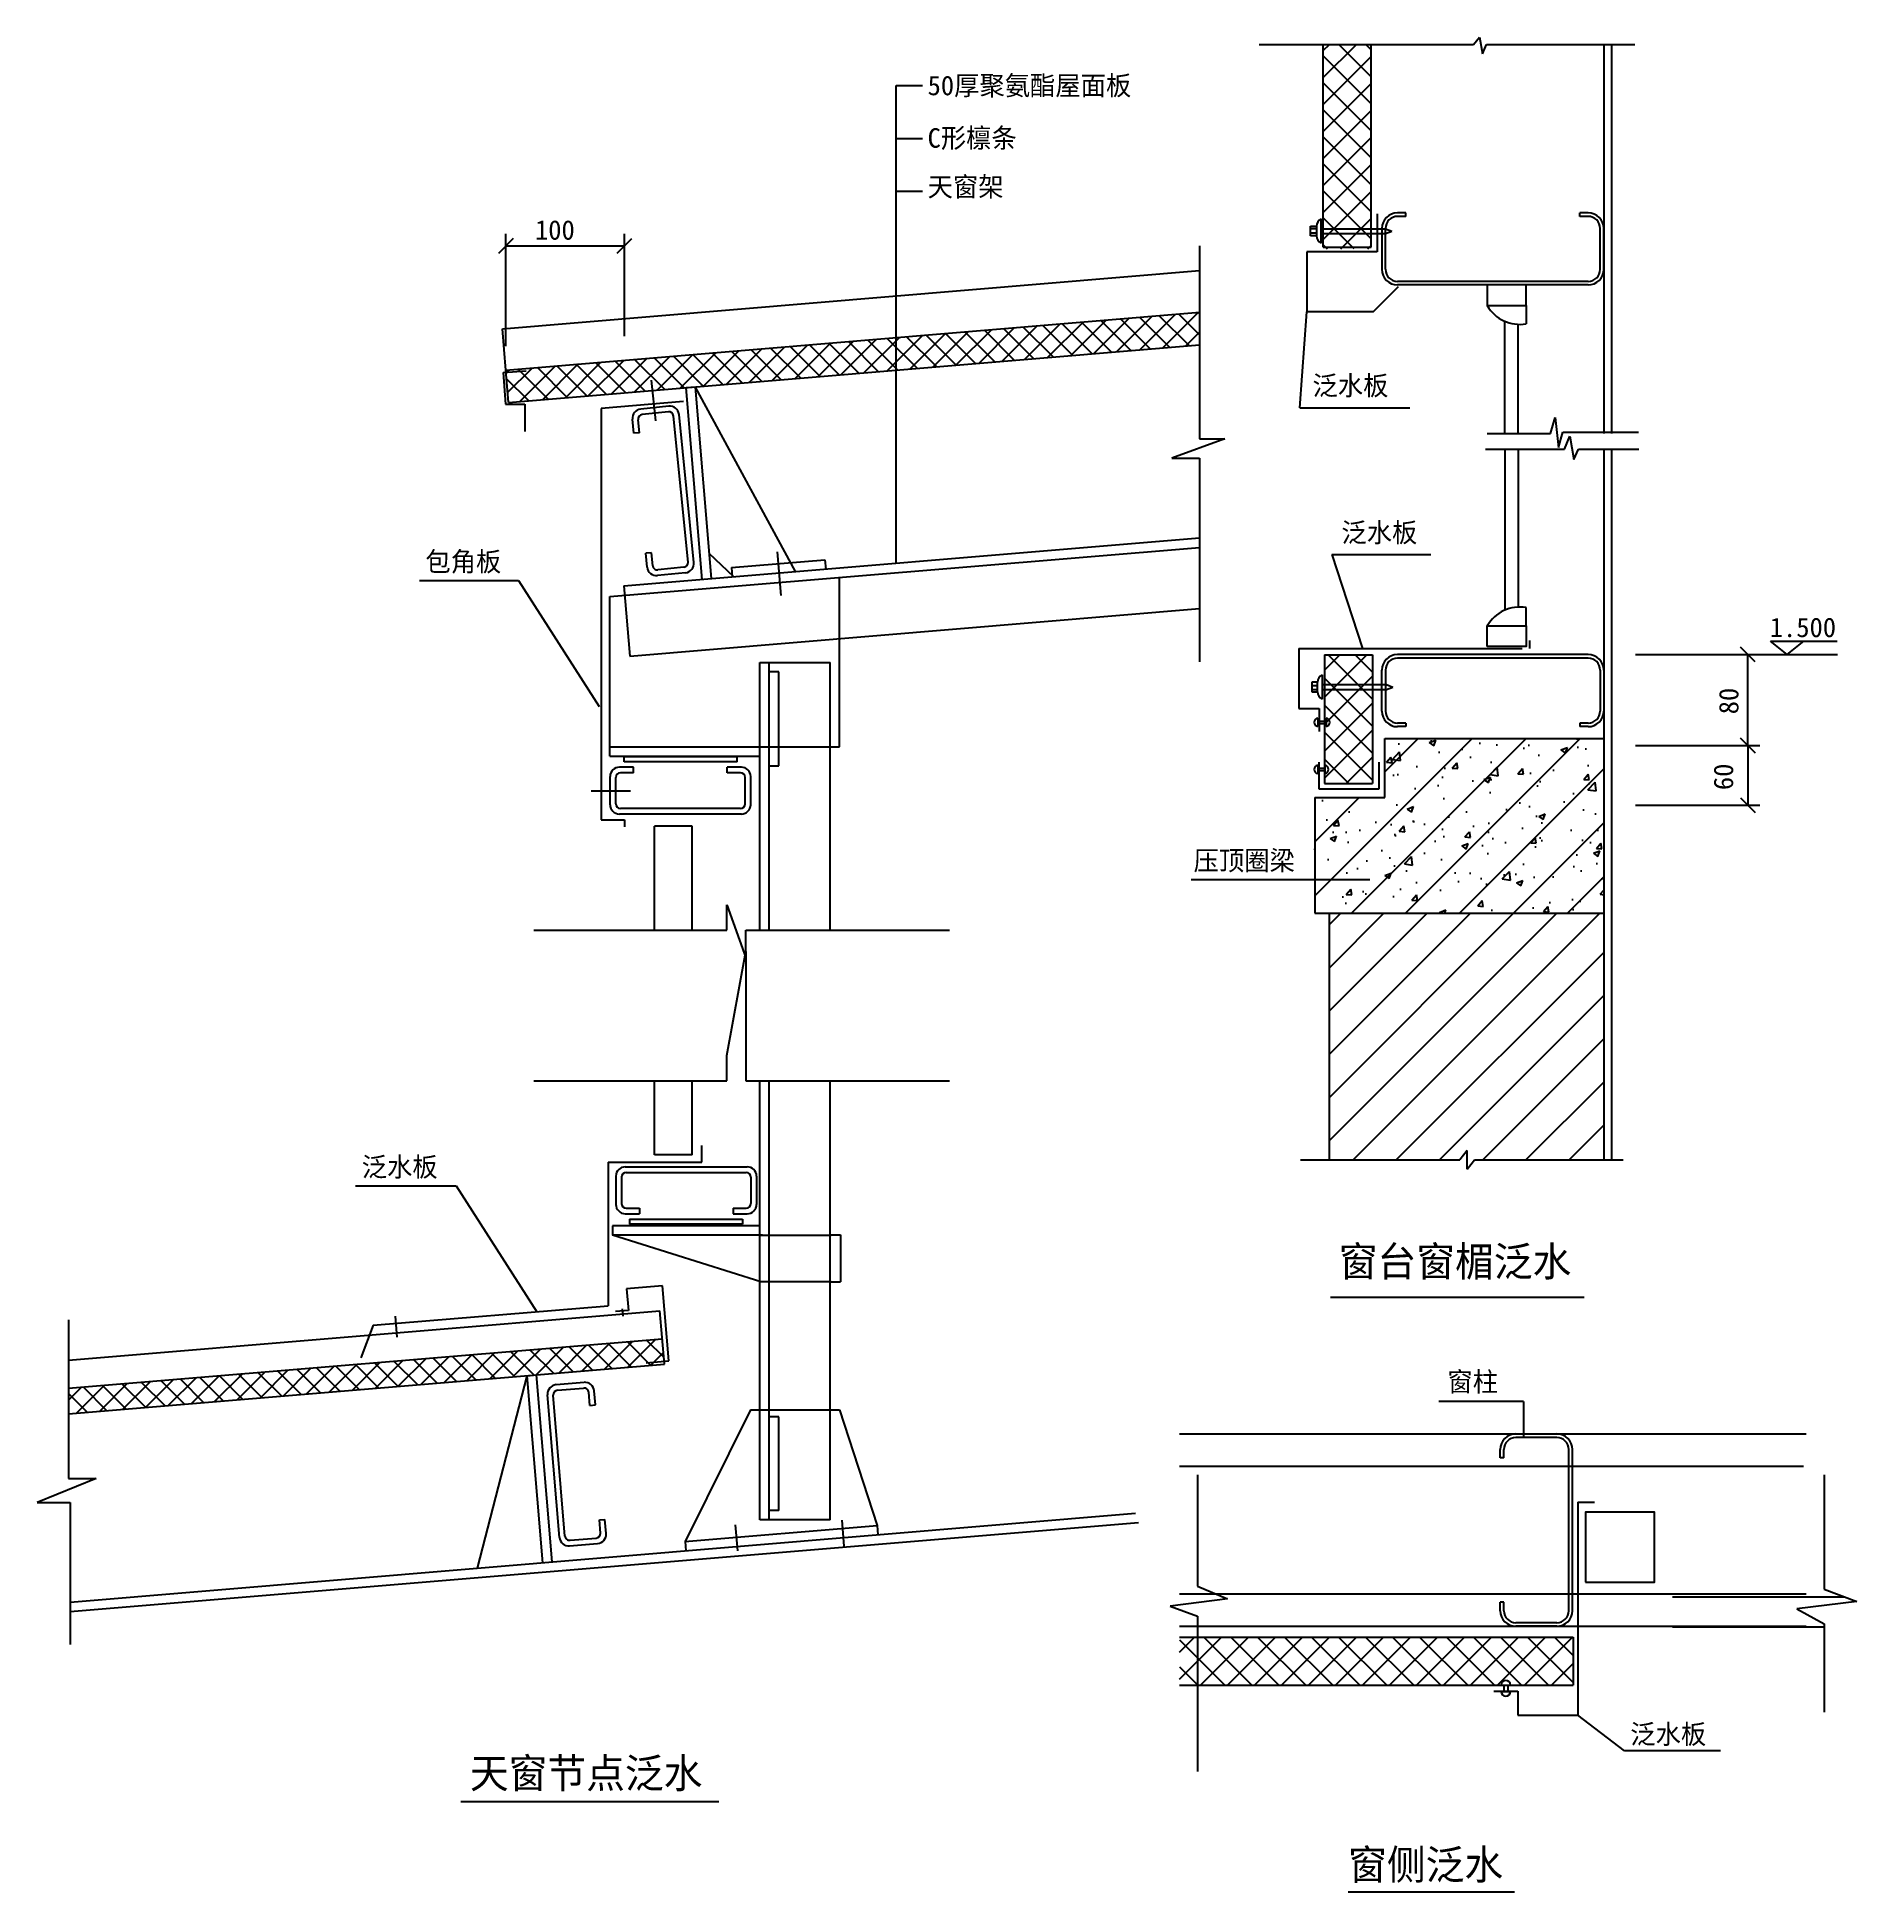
# Model space of a CAD drawing. Header units: metres. Extents: x 32 to 1546, y 87 to 1630.
import ezdxf

# ---------------------------------------------------------------- set-up
doc = ezdxf.new("R2010")
doc.units = ezdxf.units.M
for name, color, linetype in [('D', 4, 'Continuous'), ('G', 1, 'Continuous'), ('J', 4, 'Continuous')]:
    doc.layers.add(name, color=color, linetype=linetype)

# ---------------------------------------------------------------- blocks, each defined once
blk = doc.blocks.new('_ARCHTICK')
at = {"color": 6, "linetype": 'ByBlock'}
blk.add_lwpolyline([(-0.61, -0.61), (0.62, 0.62)], dxfattribs=at)

msp = doc.modelspace()

# ---------------------------------------------------------------- hatches: boundary and pattern name
h = msp.add_hatch()
h.set_pattern_fill('ANSI37', scale=5)
h.paths.add_polyline_path([(1102.27, 1466.9), (1142.27, 1466.9), (1142.27, 1623.74), (1102.27, 1623.74)])
h.paths.add_polyline_path([(1102.27, 1462.9), (1102.27, 1453.78), (1142.27, 1453.78), (1142.27, 1462.9)])
h.paths.add_polyline_path([(1142.27, 1462.9), (1142.27, 1466.9), (1102.27, 1466.9), (1102.27, 1462.9)])
h = msp.add_hatch()
h.set_pattern_fill('ANSI37', scale=3.9)
h.paths.add_polyline_path([(422.27, 1352.9), (424.52, 1325.94), (999.38, 1373.85), (999.38, 1400.99)])
h = msp.add_hatch()
h.set_pattern_fill('ANSI37', scale=5)
h.paths.add_polyline_path([(1143.3, 1087.38), (1103.3, 1087.38), (1103.3, 1021.89), (1104.68, 1021.89), (1104.68, 1024.38, -0.85), (1104.68, 1017.4), (1104.68, 1019.89), (1103.3, 1019.89), (1103.3, 1009.14), (1143.3, 1009.14)])
h.paths.add_polyline_path([(1143.3, 1091.38), (1143.3, 1116.17), (1103.3, 1116.17), (1103.3, 1091.38)])
h.paths.add_polyline_path([(1143.3, 1087.38), (1143.3, 1091.38), (1103.3, 1091.38), (1103.3, 1087.38)])
h = msp.add_hatch()
h.set_pattern_fill('ANSI31', scale=10)
h.paths.add_polyline_path([(1335.67, 901.37), (1335.67, 1046.62), (1153.63, 1046.62), (1153.63, 997.56), (1095.24, 997.56), (1095.24, 901.37)])
h = msp.add_hatch()
h.set_pattern_fill('AR-CONC', scale=0.3)
h.paths.add_polyline_path([(1153.63, 1046.62), (1153.63, 997.56), (1095.24, 997.56), (1095.24, 901.37), (1335.67, 901.37), (1335.67, 1046.62)])
h = msp.add_hatch()
h.set_pattern_fill('ANSI31', scale=8)
h.paths.add_polyline_path([(1107.11, 901.37), (1107.11, 696.09), (1215.79, 696.09), (1221.97, 704.02), (1221.97, 688.36), (1228.16, 696.09), (1328.57, 696.09), (1335.67, 703.2), (1335.67, 901.37)])
h = msp.add_hatch()
h.set_pattern_fill('ANSI37', scale=3.9)
h.paths.add_polyline_path([(58.47, 506.29), (58.47, 484.85), (554.18, 526.16), (552.41, 547.45)])
h = msp.add_hatch()
h.set_pattern_fill('ANSI37', scale=5)
h.paths.add_polyline_path([(1252.81, 259.33), (1252.81, 259.35), (1255.73, 259.35), (1255.73, 259.33), (1310.1, 259.33), (1310.1, 299.33), (982.65, 299.33), (982.65, 259.33)])

# ---------------------------------------------------------------- linework, layer by layer
for p, q in [((1049.07, 1623.74), (1227.33, 1623.74)), ((1102.27, 1455.24), (1102.27, 1623.74)), ((1142.27, 1455.24), (1142.27, 1623.74)), ((1227.33, 1623.74), (1232.27, 1629.91)), ((1232.27, 1629.91), (1234.8, 1616.02)), ((1234.8, 1616.02), (1238.11, 1623.74)), ((1238.11, 1623.74), (1361.44, 1623.74)), ((1335.67, 1623.74), (1335.67, 1300.31)), ((1341.96, 1623.74), (1341.96, 1300.31)), ((746.93, 1192.36), (746.93, 1589.77)), ((746.93, 1589.77), (768.82, 1589.77)), ((746.93, 1545.56), (768.82, 1545.56)), ((746.93, 1501.83), (768.82, 1501.83)), ((1147.07, 1483), (1147.07, 1451.31)), ((1171.03, 1483.78), (1164.03, 1483.78)), ((1171.03, 1480.78), (1171.03, 1483.78)), ((1322.67, 1483.78), (1315.67, 1483.78)), ((1315.67, 1480.78), (1315.67, 1483.78)), ((422.27, 1372.9), (422.27, 1466.24)), ((521, 1381.13), (521, 1466.24)), ((1091.79, 1464.56), (1091.79, 1472.57)), ((1091.79, 1472.57), (1096.64, 1472.57)), ((1091.79, 1470.62), (1096.64, 1470.62)), ((1091.79, 1467.2), (1096.64, 1467.2)), ((1096.64, 1472.57), (1096.64, 1464.56)), ((1100.46, 1458.49), (1100.46, 1478.64)), ((1100.46, 1470.57), (1154, 1470.57)), ((1100.46, 1466.57), (1154, 1466.57)), ((1151.03, 1470.78), (1151.03, 1436.78)), ((1154, 1470.57), (1159.28, 1468.57)), ((1154, 1466.57), (1159.28, 1468.57)), ((1154.03, 1436.78), (1154.03, 1470.78)), ((1171.03, 1480.78), (1164.03, 1480.78)), ((1322.67, 1480.78), (1315.67, 1480.78)), ((1332.67, 1436.78), (1332.67, 1470.78)), ((1335.67, 1436.78), (1335.67, 1470.78)), ((422.27, 1456.24), (521, 1456.24)), ((999.38, 1456.33), (999.38, 1295.75)), ((1147.07, 1451.31), (1088.68, 1451.31)), ((1088.68, 1451.31), (1088.68, 1401.31)), ((1096.64, 1464.56), (1091.79, 1464.56)), ((1102.27, 1455.24), (1142.27, 1455.24)), ((1143.68, 1401.31), (1164.89, 1422.52)), ((1322.67, 1426.78), (1164.03, 1426.78)), ((1322.67, 1423.78), (1164.03, 1423.78)), ((1270.99, 1406.65), (1270.99, 1391.47)), ((1082.76, 1321.68), (1088.68, 1401.31)), ((1143.68, 1401.31), (1088.68, 1401.31)), ((1253.23, 1300.12), (1253.23, 1393.65)), ((1264.4, 1300.12), (1264.4, 1391.06)), ((580.01, 1338.9), (572.23, 1338.25)), ((585.51, 1178.9), (572.23, 1338.25)), ((585.51, 1178.9), (572.23, 1338.25)), ((593.29, 1179.55), (580.01, 1338.9)), ((663.24, 1185.38), (580.01, 1338.9)), ((528.81, 1300.4), (527.61, 1312.04)), ((533.47, 1300.88), (532.34, 1311.74)), ((557.83, 1323.01), (534.56, 1320.6)), ((557.54, 1318.28), (535.82, 1316.03)), ((573.97, 1193.33), (561.82, 1314.8)), ((578.71, 1193.04), (566.4, 1316.06)), ((1082.76, 1321.68), (1174.32, 1321.68)), ((1291.34, 1300.12), (1295.35, 1313.53)), ((1295.35, 1313.53), (1297.88, 1288.58)), ((533.47, 1300.88), (528.81, 1300.4)), ((1020.53, 1295.75), (976.46, 1279.86)), ((999.38, 1295.75), (1020.53, 1295.75)), ((1238.71, 1300.12), (1291.34, 1300.12)), ((1297.88, 1288.58), (1301.67, 1301.38)), ((1301.67, 1301.38), (1364.58, 1301.38)), ((1302.85, 1287.1), (1307.35, 1298.15)), ((1307.35, 1298.15), (1310.62, 1278.56)), ((1237.34, 1287.1), (1302.85, 1287.1)), ((1253.23, 1287.1), (1253.23, 1153.28)), ((1264.4, 1287.1), (1264.4, 1155.87)), ((1310.62, 1278.56), (1314.7, 1287.1)), ((1314.7, 1287.1), (1364.93, 1287.1)), ((1335.67, 1287.1), (1335.67, 696.09)), ((1341.96, 1287.1), (1341.96, 696.09)), ((976.46, 1279.86), (999.38, 1279.86)), ((999.38, 1279.86), (999.38, 1110.46)), ((508.89, 1164.69), (999.38, 1205.57)), ((520.47, 1173.48), (999.38, 1213.39)), ((543.36, 1201.13), (538.71, 1200.65)), ((539.92, 1189.01), (538.71, 1200.65)), ((544.49, 1190.27), (543.36, 1201.13)), ((570.49, 1189.05), (548.77, 1186.79)), ((611.88, 1181.1), (591.54, 1200.54)), ((609.99, 1188.77), (687.72, 1195.25)), ((609.99, 1188.77), (610.64, 1181)), ((687.72, 1195.25), (688.37, 1187.48)), ((1109.32, 1199.49), (1191.72, 1199.49)), ((1109.32, 1199.49), (1135.05, 1121.56)), ((350.38, 1177.95), (432.96, 1177.95)), ((432.96, 1177.95), (500.06, 1073.28)), ((520.47, 1173.48), (525.33, 1115.19)), ((571.75, 1184.47), (548.48, 1182.06)), ((508.89, 1031.79), (508.89, 1164.69)), ((525.33, 1115.19), (999.38, 1154.69)), ((1270.99, 1140.28), (1270.99, 1155.46)), ((699.99, 1039.59), (699.99, 1129.74)), ((1274.03, 1121.56), (1274.03, 1127.97)), ((1474.44, 1127.67), (1529.71, 1127.67)), ((1488.2, 1116.52), (1474.44, 1127.67)), ((1488.2, 1116.52), (1501.97, 1127.67)), ((1081.97, 1121.56), (1267.85, 1121.56)), ((1081.97, 1121.56), (1081.97, 1071.56)), ((1103.3, 1116.17), (1143.3, 1116.17)), ((1103.3, 1116.17), (1103.3, 1009.14)), ((1143.3, 1116.17), (1143.3, 1009.14)), ((1322.67, 1116.45), (1164.03, 1116.45)), ((1322.67, 1113.45), (1164.03, 1113.45)), ((1361.96, 1116.45), (1465.49, 1116.45)), ((1455.49, 1040.8), (1455.49, 1116.45)), ((1465.49, 1116.45), (1530.16, 1116.45)), ((1488.2, 1116.52), (1488.2, 1116.52)), ((633.69, 887.11), (633.69, 1109.79)), ((633.69, 1109.79), (692.19, 1109.79)), ((641.49, 887.11), (641.49, 1109.79)), ((649.29, 1101.99), (641.49, 1101.99)), ((649.29, 1023.99), (649.29, 1101.99)), ((692.19, 887.11), (692.19, 1109.79)), ((1101.43, 1099.45), (1101.43, 1079.3)), ((1151.03, 1069.45), (1151.03, 1103.45)), ((1154.03, 1103.45), (1154.03, 1069.45)), ((1332.67, 1103.45), (1332.67, 1069.45)), ((1335.67, 1103.45), (1335.67, 1069.45)), ((1092.76, 1093.38), (1092.76, 1085.37)), ((1097.61, 1093.38), (1092.76, 1093.38)), ((1092.76, 1090.75), (1097.61, 1090.75)), ((1092.76, 1087.33), (1097.61, 1087.33)), ((1092.76, 1085.37), (1097.61, 1085.37)), ((1097.61, 1085.37), (1097.61, 1093.38)), ((1101.43, 1091.38), (1155.04, 1091.38)), ((1101.43, 1087.38), (1155.04, 1087.38)), ((1155.04, 1091.38), (1160.31, 1089.38)), ((1155.04, 1087.38), (1160.31, 1089.38)), ((1081.97, 1071.56), (1098.81, 1071.56)), ((1098.81, 1071.56), (1098.81, 1052.36)), ((1097.77, 1063.6), (1097.77, 1056.62)), ((1097.77, 1061.11), (1104.68, 1061.11)), ((1097.77, 1059.11), (1104.68, 1059.11)), ((1104.68, 1063.6), (1104.68, 1056.62)), ((1171.03, 1059.45), (1164.03, 1059.45)), ((1171.03, 1056.45), (1164.03, 1056.45)), ((1171.03, 1059.45), (1171.03, 1056.45)), ((1315.67, 1059.45), (1315.67, 1056.45)), ((1322.67, 1059.45), (1315.67, 1059.45)), ((1322.67, 1056.45), (1315.67, 1056.45)), ((508.89, 1039.59), (633.69, 1039.59)), ((1153.63, 1046.62), (1335.67, 1046.62)), ((1153.63, 997.56), (1153.63, 1046.62)), ((1361.96, 1040.8), (1465.49, 1040.8)), ((1406.27, 1040.8), (1465.49, 1040.8)), ((1455.49, 1040.8), (1455.49, 991.25)), ((508.89, 1031.79), (633.69, 1031.79)), ((641.49, 1023.99), (649.29, 1023.99)), ((1097.68, 1024.38), (1097.68, 1017.4)), ((1097.68, 1021.89), (1103.69, 1021.89)), ((1097.68, 1019.89), (1103.69, 1019.89)), ((1098.89, 1004.41), (1098.89, 1027.03)), ((1103.69, 1024.38), (1103.69, 1017.4)), ((1148.55, 1027.03), (1148.55, 1004.41)), ((1148.55, 1004.41), (1098.89, 1004.41)), ((1103.3, 1009.14), (1143.3, 1009.14)), ((1095.24, 997.56), (1095.24, 901.37)), ((1095.24, 997.56), (1153.63, 997.56)), ((1361.96, 991.25), (1465.49, 991.25)), ((992.51, 929.47), (1141.02, 929.47)), ((606.2, 908.26), (622.09, 864.19)), ((606.2, 887.11), (606.2, 908.26)), ((1095.24, 901.37), (1335.67, 901.37)), ((1107.11, 901.37), (1107.11, 696.09)), ((445.62, 887.11), (606.2, 887.11)), ((622.09, 887.11), (791.49, 887.11)), ((622.09, 864.19), (622.09, 887.11)), ((606.2, 783.11), (622.09, 869.34)), ((622.09, 869.34), (622.09, 761.96)), ((606.2, 761.96), (606.2, 783.11)), ((445.62, 761.96), (606.2, 761.96)), ((622.09, 761.96), (791.49, 761.96)), ((633.69, 396.75), (633.69, 761.96)), ((641.49, 396.75), (641.49, 761.96)), ((692.19, 396.75), (692.19, 761.96)), ((1083.29, 696.09), (1215.79, 696.09)), ((1221.97, 704.02), (1215.79, 696.09)), ((1221.97, 688.36), (1221.97, 704.02)), ((1221.97, 688.36), (1228.16, 696.09)), ((1228.16, 696.09), (1351.91, 696.09)), ((297.37, 674.6), (380.91, 674.6)), ((380.91, 674.6), (448.01, 569.93)), ((511.06, 641.32), (511.06, 633.52)), ((633.69, 641.32), (511.06, 641.32)), ((635.86, 633.52), (511.06, 633.52)), ((634.46, 594.74), (511.06, 633.52)), ((692.96, 633.74), (700.76, 633.74)), ((700.76, 633.74), (700.76, 594.74)), ((552.59, 591.52), (522.76, 589.03)), ((522.76, 589.03), (524.27, 570.87)), ((557.79, 529.06), (552.59, 591.52)), ((692.96, 594.74), (700.76, 594.74)), ((524.27, 570.87), (513.57, 569.98)), ((519.07, 572.22), (519.57, 566.25)), ((1108.33, 582.11), (1319.32, 582.11)), ((58.47, 563.04), (58.47, 431.17)), ((330.2, 566.19), (331.66, 548.62)), ((538.96, 527.49), (557.79, 529.06)), ((398.63, 356.66), (440.09, 516.65)), ((440.09, 516.65), (447.86, 517.3)), ((453.05, 361.19), (440.09, 516.65)), ((460.82, 361.84), (447.86, 517.3)), ((464.12, 509.24), (487.44, 511.18)), ((466.88, 382.19), (457, 500.82)), ((471.48, 383.36), (461.73, 500.43)), ((465.29, 504.64), (487.05, 506.45)), ((492.17, 492.01), (491.27, 502.89)), ((496.84, 492.4), (495.86, 504.05)), ((1268.97, 495.32), (1198.46, 495.32)), ((1268.97, 495.32), (1268.97, 465.43)), ((492.17, 492.01), (496.84, 492.4)), ((625.89, 488.27), (571.38, 378.88)), ((625.89, 488.27), (633.69, 488.27)), ((649.29, 482.55), (641.49, 482.55)), ((649.29, 404.55), (649.29, 482.55)), ((692.19, 488.27), (699.99, 488.27)), ((699.99, 488.27), (731.19, 392.2)), ((982.65, 468.26), (1503.89, 468.26)), ((1262.51, 468.27), (1296.51, 468.27)), ((1296.51, 465.27), (1262.51, 465.27)), ((1249.51, 448.27), (1249.51, 455.27)), ((1252.51, 448.27), (1249.51, 448.27)), ((1252.51, 448.27), (1252.51, 455.27)), ((1306.51, 321.27), (1306.51, 455.27)), ((1309.51, 321.27), (1309.51, 455.27)), ((997.61, 434.25), (997.61, 341.53)), ((1518.85, 434.25), (1518.85, 339.26)), ((81.5, 431.17), (32.37, 411.23)), ((58.47, 431.17), (81.5, 431.17)), ((32.37, 411.23), (60, 411.23)), ((60, 411.23), (60, 293.16)), ((60, 328.44), (946.03, 402.27)), ((649.29, 404.55), (641.49, 404.55)), ((1314.16, 411.46), (1314.16, 234.33)), ((1314.16, 411.46), (1328.07, 411.46)), ((60, 320.61), (948.63, 394.66)), ((500.11, 396.7), (504.78, 397.09)), ((501.02, 385.82), (500.11, 396.7)), ((505.75, 385.43), (504.78, 397.09)), ((571.29, 378.87), (731.19, 392.2)), ((692.19, 396.75), (633.69, 396.75)), ((731.19, 392.2), (731.84, 384.43)), ((475.31, 375.07), (498.62, 377.01)), ((475.69, 379.79), (497.46, 381.61)), ((571.38, 378.88), (572.02, 371.11)), ((997.61, 341.53), (1022.72, 331.22)), ((1022.72, 331.22), (974.91, 325.04)), ((974.91, 325.04), (997.61, 316.79)), ((1252.51, 328.27), (1249.51, 328.27)), ((1249.51, 321.27), (1249.51, 328.27)), ((1252.51, 321.27), (1252.51, 328.27)), ((1392.69, 332.75), (1536.13, 332.75)), ((1546.23, 328.95), (1496.15, 322.77)), ((1518.85, 339.26), (1546.23, 328.95)), ((997.61, 316.79), (997.61, 187.44)), ((1296.51, 311.27), (1262.51, 311.27)), ((1496.15, 322.77), (1518.85, 310.41)), ((1518.85, 310.41), (1518.85, 236.81)), ((982.65, 308.27), (1243.65, 308.27)), ((982.65, 299.33), (1310.1, 299.33)), ((1243.65, 308.27), (1503.89, 308.27)), ((1296.51, 308.27), (1262.51, 308.27)), ((1310.1, 299.33), (1310.1, 259.33)), ((1392.69, 307.8), (1518.85, 307.8)), ((982.65, 259.33), (1310.1, 259.33)), ((1244.16, 254.33), (1264.16, 254.33)), ((1250.26, 259.35), (1258.06, 259.35)), ((1250.26, 254.12), (1258.06, 254.12)), ((1264.16, 254.33), (1264.16, 234.33)), ((1264.16, 234.33), (1314.16, 234.33)), ((1352.83, 204.85), (1314.16, 234.33)), ((1432.68, 204.85), (1352.83, 204.85)), ((384.94, 162.52), (599.6, 162.52)), ((1123.06, 87.4), (1261.4, 87.4))]:
    msp.add_line(p, q)
for points in [[(1238.7, 1423.78), (1238.7, 1406.65), (1270.99, 1406.65), (1270.99, 1423.78)], [(1238.7, 1123.16), (1238.7, 1140.28), (1270.99, 1140.28), (1270.99, 1123.16)], [(1320.34, 344.89), (1377.74, 344.89), (1377.74, 403.15), (1320.34, 403.15)], [(1252.81, 259.35), (1255.73, 259.35), (1255.73, 254.12), (1252.81, 254.12)]]:
    msp.add_lwpolyline(points, close=True)
for centre, radius, start, end in [((1164.03, 1470.78), 13, 90, 180), ((1322.67, 1470.78), 13, 0, 90), ((1103.3, 1472.62), 6.66, 115.31, 180.4), ((1164.03, 1470.78), 10, 90, 180), ((1322.67, 1470.78), 10, 0, 90), ((1103.3, 1464.51), 6.66, 179.6, 244.69), ((1164.03, 1436.78), 13, 180, 270), ((1164.03, 1436.78), 10, 180, 270), ((1322.67, 1436.78), 10, 270, 0), ((1322.67, 1436.78), 13, 270, 0), ((1265.75, 1422.26), 31.23, 209.98, 279.64), ((535.36, 1312.84), 7.8, 95.92, 185.92), ((536.22, 1312.15), 3.9, 95.92, 185.92), ((557.94, 1314.4), 3.9, 5.92, 95.92), ((558.64, 1315.26), 7.8, 5.92, 95.92), ((547.67, 1189.82), 7.8, 185.92, 275.92), ((548.37, 1190.67), 3.9, 185.92, 275.92), ((570.09, 1192.93), 3.9, 275.92, 5.92), ((570.95, 1192.23), 7.8, 275.92, 5.92), ((1265.75, 1124.67), 31.23, 80.36, 150.02), ((1164.03, 1103.45), 13, 90, 180), ((1164.03, 1103.45), 10, 90, 180), ((1322.67, 1103.45), 13, 0, 90), ((1322.67, 1103.45), 10, 0, 90), ((1104.28, 1093.43), 6.66, 115.31, 180.4), ((1104.28, 1085.33), 6.66, 179.6, 244.69), ((1164.03, 1069.45), 13, 180, 270), ((1164.03, 1069.45), 10, 180, 270), ((1322.67, 1069.45), 13, 270, 0), ((1322.67, 1069.45), 10, 270, 0), ((1098.33, 1060.11), 3.53, 99.11, 260.89), ((1104.12, 1060.11), 3.53, 279.11, 80.89), ((1098.24, 1020.89), 3.53, 99.11, 260.89), ((1103.13, 1020.89), 3.53, 279.11, 80.89), ((464.77, 501.46), 7.8, 94.76, 184.76), ((488.09, 503.41), 7.8, 4.76, 94.76), ((465.61, 500.75), 3.9, 94.76, 184.76), ((487.38, 502.56), 3.9, 4.76, 94.76), ((1262.51, 455.27), 13, 90, 180), ((1262.51, 455.27), 10, 90, 180), ((1296.51, 455.27), 13, 0, 90), ((1296.51, 455.27), 10, 0, 90), ((497.13, 385.49), 3.9, 274.76, 4.76), ((474.66, 382.84), 7.8, 184.76, 274.76), ((475.37, 383.68), 3.9, 184.76, 274.76), ((497.98, 384.78), 7.8, 274.76, 4.76), ((1262.51, 321.27), 13, 180, 270), ((1262.51, 321.27), 10, 180, 270), ((1296.51, 321.27), 13, 270, 0), ((1296.51, 321.27), 10, 270, 0), ((1254.16, 259.35), 3.9, 0, 180), ((1254.16, 254.12), 3.9, 180, 0)]:
    msp.add_arc(centre, radius, start, end)
at = {"layer": 'D'}
for p, q in [((419.4, 1387.39), (999.38, 1435.72)), ((422.27, 1352.9), (999.72, 1401.02)), ((422.27, 1352.9), (419.4, 1387.39)), ((424.52, 1325.94), (999.38, 1373.85)), ((424.52, 1325.94), (422.27, 1352.9)), ((528.53, 1022.76), (516.83, 1022.76)), ((528.53, 1018.08), (517.61, 1018.08)), ((520.81, 1031.55), (614.86, 1031.55)), ((520.81, 1027.21), (520.81, 1031.55)), ((614.86, 1027.21), (520.81, 1027.21)), ((528.53, 1018.08), (528.53, 1022.76)), ((606.53, 1018.08), (606.53, 1022.76)), ((618.23, 1022.76), (606.53, 1022.76)), ((617.45, 1018.08), (606.53, 1018.08)), ((614.86, 1027.21), (614.86, 1031.55)), ((509.03, 991.56), (509.03, 1014.96)), ((513.71, 992.34), (513.71, 1014.18)), ((621.35, 992.34), (621.35, 1014.18)), ((626.03, 991.56), (626.03, 1014.96)), ((617.45, 988.44), (517.61, 988.44)), ((618.23, 983.76), (516.83, 983.76)), ((546.09, 887.11), (546.09, 973.8)), ((577.29, 973.8), (546.09, 973.8)), ((577.29, 887.11), (577.29, 973.8)), ((546.09, 700.3), (546.09, 761.96)), ((577.29, 700.3), (577.29, 761.96)), ((577.29, 700.3), (546.09, 700.3)), ((513.89, 682.58), (513.89, 659.18)), ((518.57, 681.8), (518.57, 659.96)), ((521.69, 690.38), (623.09, 690.38)), ((522.47, 685.7), (622.31, 685.7)), ((626.21, 681.8), (626.21, 659.96)), ((630.89, 682.58), (630.89, 659.18)), ((521.69, 651.38), (533.39, 651.38)), ((522.47, 656.06), (533.39, 656.06)), ((533.39, 656.06), (533.39, 651.38)), ((611.39, 656.06), (622.31, 656.06)), ((611.39, 656.06), (611.39, 651.38)), ((611.39, 651.38), (623.09, 651.38)), ((525.06, 646.93), (525.06, 642.59)), ((525.06, 646.93), (619.12, 646.93)), ((619.12, 642.59), (525.06, 642.59)), ((619.12, 646.93), (619.12, 642.59)), ((58.47, 529.74), (550.47, 570.74)), ((554.18, 526.16), (550.47, 570.74)), ((58.47, 506.29), (552.41, 547.45)), ((58.47, 484.85), (554.18, 526.16))]:
    msp.add_line(p, q, dxfattribs=at)
for centre, radius, start, end in [((516.83, 1014.96), 7.8, 90, 180), ((517.61, 1014.18), 3.9, 90, 180), ((617.45, 1014.18), 3.9, 0, 90), ((618.23, 1014.96), 7.8, 0, 90), ((516.83, 991.56), 7.8, 180, 270), ((517.61, 992.34), 3.9, 180, 270), ((617.45, 992.34), 3.9, 270, 0), ((618.23, 991.56), 7.8, 270, 0), ((521.69, 682.58), 7.8, 90, 180), ((522.47, 681.8), 3.9, 90, 180), ((622.31, 681.8), 3.9, 0, 90), ((623.09, 682.58), 7.8, 0, 90), ((521.69, 659.18), 7.8, 180, 270), ((522.47, 659.96), 3.9, 180, 270), ((622.31, 659.96), 3.9, 270, 0), ((623.09, 659.18), 7.8, 270, 0)]:
    msp.add_arc(centre, radius, start, end, dxfattribs=at)
at = {"layer": 'G'}
for p, q in [((420.19, 1350.89), (439.34, 1352.3)), ((420.19, 1350.89), (421.99, 1324.69)), ((547.17, 1310.78), (543.53, 1344.73)), ((570.23, 1326.78), (501.6, 1321.17)), ((421.99, 1324.69), (438.06, 1324.69)), ((438.06, 1324.69), (438.06, 1301.78)), ((501.6, 1321.17), (501.6, 978.85)), ((648.04, 1201.78), (651.05, 1165.65)), ((493.36, 1003.11), (526.12, 1003.11)), ((501.6, 978.85), (521.08, 978.85)), ((521.08, 978.85), (521.08, 973.13)), ((507.51, 694.19), (585.48, 694.19)), ((507.51, 694.19), (507.51, 574.89)), ((585.48, 694.19), (585.48, 708.16)), ((312.04, 558.6), (507.51, 574.89)), ((312.04, 558.6), (301.56, 531.59)), ((613.15, 392.63), (614.95, 371.02)), ((701.79, 396.52), (703.59, 374.91))]:
    msp.add_line(p, q, dxfattribs=at)
at = {"layer": 'J'}
for p, q in [((699.99, 1129.74), (699.99, 1180.62)), ((633.69, 1039.59), (699.99, 1039.59)), ((634.46, 633.52), (692.96, 633.52)), ((692.96, 594.74), (634.46, 594.74)), ((633.69, 488.27), (692.19, 488.27)), ((982.65, 441.33), (1501.9, 441.33)), ((982.65, 335.2), (1503.89, 335.2))]:
    msp.add_line(p, q, dxfattribs=at)

# ---------------------------------------------------------------- block references
at = {"xscale": 10, "yscale": 10, "zscale": 10}
for p, rotation in [((422.27, 1456.24), 180), ((1455.49, 1116.45), 90), ((1455.49, 1040.8), 90), ((1455.49, 1040.8), 270), ((1455.49, 991.25), 270)]:
    msp.add_blockref('_ARCHTICK', p, dxfattribs=dict(at, rotation=rotation))
msp.add_blockref('_ARCHTICK', (521, 1456.24), dxfattribs=at)

# ---------------------------------------------------------------- texts
for s, height, p in [('50厚聚氨酯屋面板', 16.2, (773.16, 1581.56)), ('C形檩条', 16.2, (773.16, 1537.92)), ('天窗架', 16.2, (773.16, 1497.39)), ('100', 16.2, (446.59, 1461.42)), ('泛水板', 16.2, (1093.33, 1332.04)), ('泛水板', 16.2, (1117.39, 1209.83)), ('包角板', 16.2, (355.34, 1185.6)), ('1.500', 16.2, (1473.77, 1130.92)), ('压顶圈梁', 16.2, (994.45, 937.03)), ('泛水板', 16.2, (302.43, 682.25)), ('窗台窗楣泛水', 24.8, (1115.22, 599.36)), ('窗柱', 16.2, (1205.6, 503.63)), ('泛水板', 16.2, (1357.7, 210.54)), ('天窗节点泛水', 24.8, (392.4, 173.75)), ('窗侧泛水', 24.8, (1123.01, 97.7))]:
    msp.add_text(s, height=height).set_placement(p)
for s, p in [('80', (1447.67, 1066.76)), ('60', (1443.27, 1003.69))]:
    msp.add_text(s, height=16.2, rotation=90).set_placement(p)

doc.saveas('drawing.dxf')
